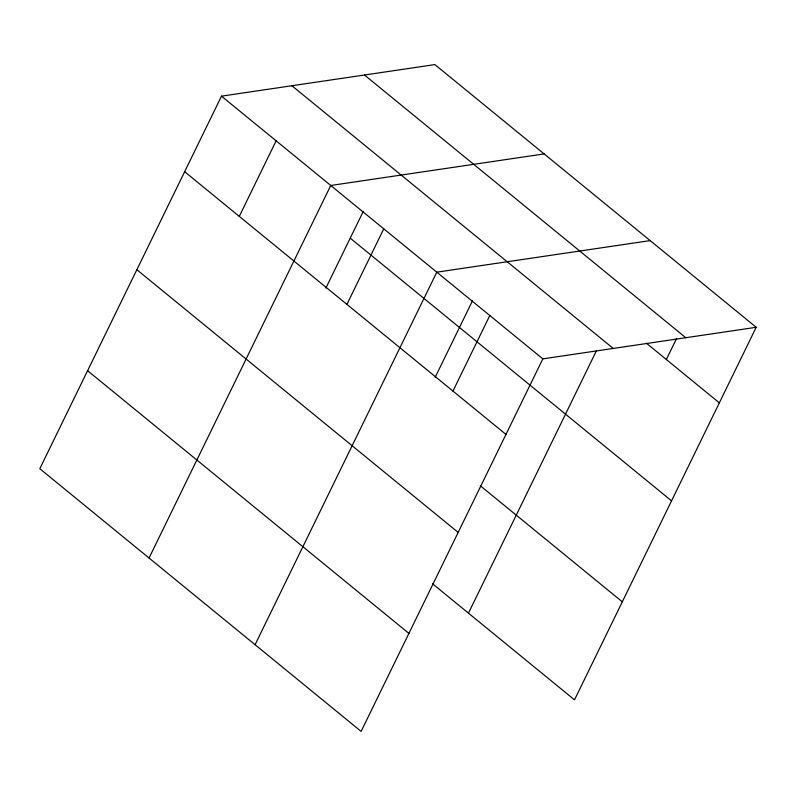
<?xml version="1.0" encoding="UTF-8"?>
<svg xmlns="http://www.w3.org/2000/svg" width="796" height="796" viewBox="0 0 796 796"><rect width="100%" height="100%" fill="white"/><g stroke="black" fill="none" stroke-linecap="round" stroke-linejoin="round"><path stroke-width="1.19" d="M756.2 327.295L434.885 64.595L221.497 96.157L39.8 468.705L361.115 731.405L542.822 358.867L756.2 327.295L574.503 699.843L432.487 583.737M239.278 216.373L276.122 140.822M149.051 558.026L330.748 185.478L544.126 153.917M325.872 288.082L363.265 211.418M346.917 304.38L383.762 228.83M255.088 644.71L436.785 272.172L650.163 240.611M435.123 377.404L472.516 300.739M452.954 391.075L489.799 315.524M468.466 613.149L596.473 350.688M666.332 359.503L676.63 338.4M364.469 75.013L685.784 337.713M646.452 343.245L719.355 402.856M291.913 85.739L613.238 348.449M221.497 96.157L542.822 358.867M350.23 238.153L671.545 500.853M184.652 171.707L505.967 434.417M480.286 485.729L622.303 601.836M136.852 269.715L458.168 532.424M87.6 370.697L408.915 633.397"/></g></svg>
